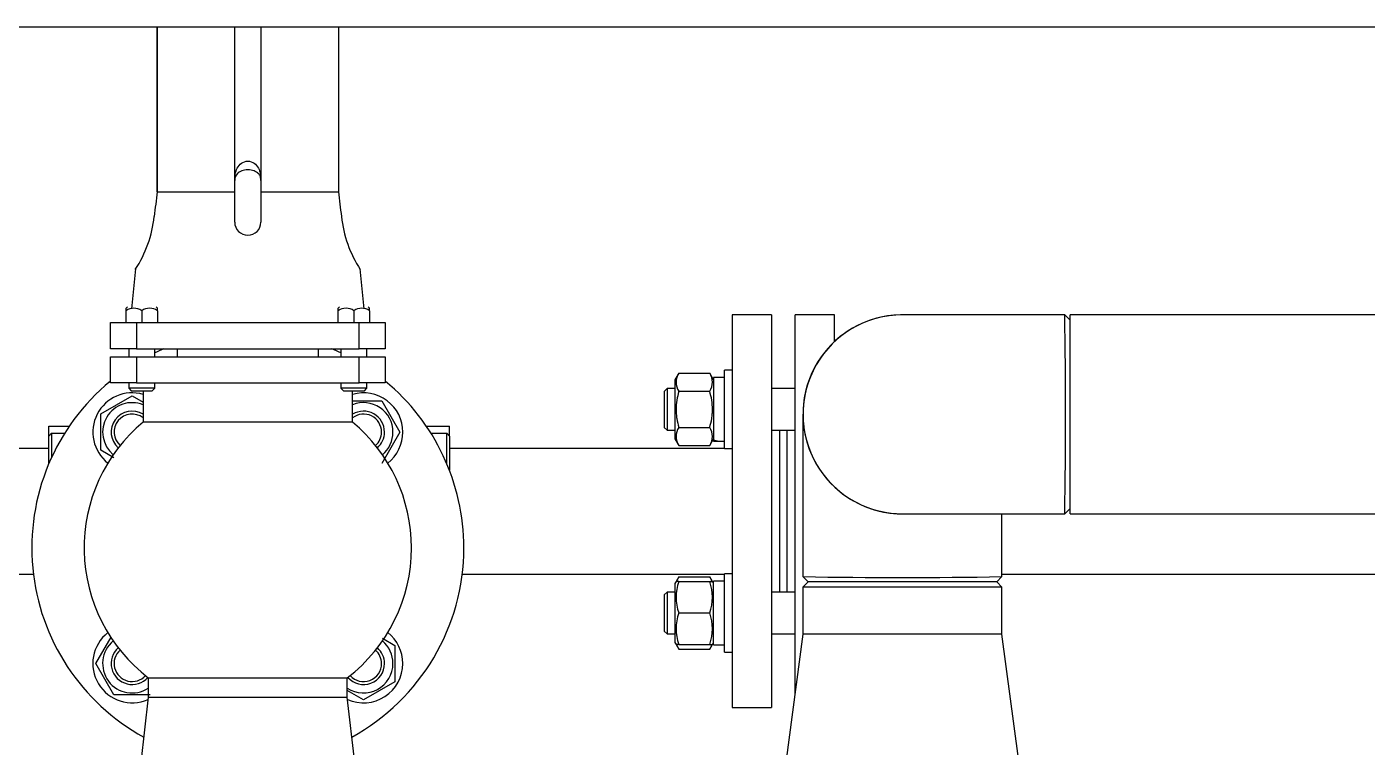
# Model space of a CAD drawing. Extents: x -681219 to -550379, y -242630 to -158199.
# Drawn here: x -637391 to -636433, y -176295 to -175780 of the extents above; entities that cross this region are included whole.
import ezdxf

# ---------------------------------------------------------------- set-up
doc = ezdxf.new("R2010")
doc.units = 0
doc.header["$LTSCALE"] = 1000
for name, color, linetype in [('$TD_AUDIT_GENERATED_(1E47)', 7, 'CONTINUOUS'), ('$TD_AUDIT_GENERATED_(1F25)', 7, 'CONTINUOUS'), ('$TD_AUDIT_GENERATED_(24C)', 7, 'CONTINUOUS'), ('16_GB93', 7, 'CONTINUOUS'), ('16_GB97.1', 7, 'CONTINUOUS'), ('DN40-PN1.6_GB911', 7, 'CONTINUOUS'), ('DN40_FIG13', 7, 'CONTINUOUS'), ('GBT_12459_90度短弯头', 7, 'CONTINUOUS'), ('M16_GB6170', 7, 'CONTINUOUS'), ('M16×65_GB5782', 7, 'CONTINUOUS'), ('MYGL011000201', 7, 'CONTINUOUS'), ('MYGL011000221', 7, 'CONTINUOUS'), ('同心异径接头DN80×65_GB', 7, 'CONTINUOUS'), ('安全阀D40碳钢(法兰)', 7, 'CONTINUOUS')]:
    doc.layers.add(name, color=color, linetype=linetype)

msp = doc.modelspace()

# ---------------------------------------------------------------- linework, layer by layer
at = {"layer": '$TD_AUDIT_GENERATED_(1E47)', "color": 7, "linetype": 'Continuous'}
msp.add_line((-636693.9854, -176171.3878), (-636275.0291, -176171.3878), dxfattribs=at)
at = {"layer": '$TD_AUDIT_GENERATED_(1F25)', "color": 7, "linetype": 'Continuous'}
for p, q in [((-637374.7894, -176081.6115), (-637403.0861, -176081.6115)), ((-636892.2415, -176081.6115), (-637088.6272, -176081.6115)), ((-637453.9162, -176171.3878), (-637385.8088, -176171.3878)), ((-637079.4781, -176171.3878), (-636892.2415, -176171.3878))]:
    msp.add_line(p, q, dxfattribs=at)
at = {"layer": '$TD_AUDIT_GENERATED_(24C)', "color": 7, "linetype": 'Continuous'}
msp.add_line((-639621.8734, -175780.4867), (-633113.0882, -175780.4867), dxfattribs=at)
at = {"layer": '16_GB93', "color": 7, "linetype": 'Continuous'}
for p, q in [((-636899.9099, -176030.9423), (-636899.9099, -176075.6197)), ((-636892.2415, -176030.9423), (-636899.9099, -176030.9423)), ((-636899.9099, -176076.551), (-636899.9099, -176074.7718)), ((-636899.9099, -176076.5786), (-636898.7869, -176076.5786)), ((-636898.7869, -176076.5786), (-636892.2415, -176076.5786)), ((-636899.9099, -176176.4483), (-636899.9099, -176176.4207)), ((-636899.9099, -176222.057), (-636899.9099, -176176.4207)), ((-636892.2415, -176176.4207), (-636899.9099, -176176.4207)), ((-636899.9099, -176222.057), (-636892.2415, -176222.057))]:
    msp.add_line(p, q, dxfattribs=at)
for centre, start, end in [((-636893.3645, -176053.7605), 253.3305416, 272.8209894), ((-636898.7869, -176053.7605), 267.1790106, 276.8238404)]:
    msp.add_arc(centre, 22.8182, start, end, dxfattribs=at)
at = {"layer": '16_GB97.1', "color": 7, "linetype": 'Continuous'}
for p, q in [((-636892.2415, -176081.8156), (-636892.2415, -176025.7054)), ((-636886.6305, -176025.7054), (-636892.2415, -176025.7054)), ((-636892.2415, -176081.8156), (-636886.6305, -176081.8156)), ((-636892.2415, -176227.294), (-636892.2415, -176171.1837)), ((-636886.6305, -176171.1837), (-636892.2415, -176171.1837)), ((-636892.2415, -176227.294), (-636886.6305, -176227.294))]:
    msp.add_line(p, q, dxfattribs=at)
for centre, start, end in [((-637315.3016, -176070.0263), 73.7629755, 231.8921026), ((-637149.9853, -176070.0263), 0, 106.2370245), ((-637149.9853, -176070.0263), 308.1078974, 0), ((-637315.3016, -176235.3426), 128.1078974, 293.958463), ((-637149.9853, -176235.3426), 0, 51.8921026), ((-637149.9853, -176235.3426), 246.041537, 0)]:
    msp.add_arc(centre, 28.0551, start, end, dxfattribs=at)
at = {"layer": 'DN40-PN1.6_GB911', "color": 7, "linetype": 'Continuous'}
for p, q in [((-636886.6305, -175986.2241), (-636886.6305, -176266.7752)), ((-636858.5754, -175986.2241), (-636886.6305, -175986.2241)), ((-636858.5754, -175986.2241), (-636858.5754, -176266.7752)), ((-636841.7423, -176256.7041), (-636841.7423, -175986.2241)), ((-636813.6872, -175986.2241), (-636841.7423, -175986.2241)), ((-636813.6872, -176005.4647), (-636813.6872, -175986.2241)), ((-636852.9643, -176068.7232), (-636852.9643, -176184.2761)), ((-636847.3533, -176184.2761), (-636847.3533, -176068.7232)), ((-636886.6305, -176266.7752), (-636858.5754, -176266.7752))]:
    msp.add_line(p, q, dxfattribs=at)
at = {"layer": 'DN40_FIG13', "color": 7, "linetype": 'Continuous'}
for p, q in [((-637374.7894, -176072.8352), (-637374.7894, -176065.7136)), ((-637374.7894, -176065.7136), (-637360.1014, -176065.7136)), ((-637105.1856, -176065.7136), (-637088.6272, -176065.7136)), ((-637088.6272, -176072.8352), (-637088.6272, -176065.7136)), ((-637374.7894, -176072.8352), (-637372.919, -176070.7883)), ((-637374.7894, -176092.6512), (-637374.7894, -176072.8352)), ((-637372.919, -176070.7883), (-637372.919, -176088.4021)), ((-637372.919, -176070.7883), (-637363.4199, -176070.7883)), ((-637101.8671, -176070.7883), (-637090.4976, -176070.7883)), ((-637090.4976, -176070.7883), (-637088.6272, -176072.8352)), ((-637090.4976, -176092.6512), (-637090.4976, -176070.7883)), ((-637088.6272, -176072.8352), (-637088.6272, -176097.2879))]:
    msp.add_line(p, q, dxfattribs=at)
at = {"layer": 'GBT_12459_90度短弯头', "color": 7, "linetype": 'Continuous'}
for p, q in [((-636649.0613, -175986.2241), (-636764.9996, -175986.2241)), ((-636645.3565, -175989.9648), (-636649.097, -175986.2242)), ((-636645.3565, -176124.6292), (-636645.3565, -175989.9648)), ((-636836.1313, -176057.3577), (-636836.1313, -176173.1783)), ((-636764.9978, -176128.37), (-636649.1802, -176128.37)), ((-636693.9854, -176173.2941), (-636693.9854, -176128.37)), ((-636649.0971, -176128.37), (-636645.3565, -176124.6294)), ((-636836.1311, -176173.2585), (-636832.3906, -176176.9989)), ((-636697.7261, -176176.9989), (-636832.3906, -176176.9989)), ((-636697.7261, -176176.9989), (-636693.9855, -176173.2583))]:
    msp.add_line(p, q, dxfattribs=at)
for centre, radius, start, end in [((-636764.9774, -176057.2992), 71.0936, 90.0652019, 270.4293604), ((-640810.1532, -176057.2985), 4161.663, 359.0214743, 0.978566), ((-636765.0605, -176057.3795), 71.0943, 180.4396966, 192.3709862), ((-636765.0605, -176057.3795), 71.0943, 254.2822274, 271.1216071), ((-636765.0592, -172233.7782), 3940.121, 268.9666966, 271.0335857)]:
    msp.add_arc(centre, radius, start, end, dxfattribs=at)
at = {"layer": 'M16_GB6170', "color": 7, "linetype": 'Continuous'}
for p, q in [((-636924.7759, -176027.8435), (-636927.5909, -176032.7192)), ((-636924.7759, -176027.8435), (-636902.7249, -176027.8435)), ((-636899.9099, -176032.7192), (-636902.7249, -176027.8435)), ((-636927.5909, -176032.7192), (-636927.5909, -176074.8018)), ((-637337.7457, -176057.0678), (-637315.3016, -176044.1093)), ((-637315.3016, -176044.1093), (-637307.5007, -176048.6133)), ((-636924.7762, -176040.802), (-636902.7246, -176040.802)), ((-637157.8737, -176047.5822), (-637137.0268, -176047.5822)), ((-637137.0268, -176047.5822), (-637124.0684, -176070.0263)), ((-637337.7457, -176082.9848), (-637337.7457, -176057.0678)), ((-637124.0684, -176070.0263), (-637137.0268, -176092.4704)), ((-636927.5909, -176074.8018), (-636924.7759, -176079.6774)), ((-636924.7762, -176066.719), (-636902.7246, -176066.719)), ((-636902.7249, -176079.6774), (-636899.9099, -176074.8018)), ((-637328.3062, -176088.4348), (-637337.7457, -176082.9848)), ((-636924.7759, -176079.6774), (-636902.7249, -176079.6774)), ((-636926.781, -176176.7948), (-636927.5909, -176178.1975)), ((-636927.5909, -176178.1975), (-636927.5909, -176220.2802)), ((-636924.7759, -176173.3219), (-636926.781, -176176.7948)), ((-636924.7762, -176176.7948), (-636926.781, -176176.7948)), ((-636924.7762, -176176.7948), (-636902.7246, -176176.7948)), ((-636924.7759, -176173.3219), (-636902.7249, -176173.3219)), ((-636900.7198, -176176.7948), (-636902.7249, -176173.3219)), ((-636902.7246, -176176.7948), (-636900.7198, -176176.7948)), ((-636899.9099, -176178.1975), (-636900.7198, -176176.7948)), ((-636924.7759, -176199.2388), (-636902.7249, -176199.2388)), ((-637341.2186, -176235.3426), (-637330.3549, -176216.5267)), ((-637136.4509, -176217.2399), (-637127.5412, -176222.3841)), ((-637127.5412, -176222.3841), (-637127.5412, -176248.3011)), ((-636927.5909, -176220.2802), (-636926.781, -176221.6829)), ((-636926.781, -176221.6829), (-636924.7759, -176225.1558)), ((-636924.7762, -176221.6829), (-636926.781, -176221.6829)), ((-636924.7762, -176221.6829), (-636902.7246, -176221.6829)), ((-636924.7759, -176225.1558), (-636902.7249, -176225.1558)), ((-636902.7249, -176225.1558), (-636900.7198, -176221.6829)), ((-636902.7246, -176221.6829), (-636900.7198, -176221.6829)), ((-636900.7198, -176221.6829), (-636899.9099, -176220.2802)), ((-637328.2601, -176257.7867), (-637341.2186, -176235.3426)), ((-637127.5412, -176248.3011), (-637149.9853, -176261.2595)), ((-637302.3431, -176257.7867), (-637328.2601, -176257.7867)), ((-637149.9853, -176261.2595), (-637161.5713, -176254.5702))]:
    msp.add_line(p, q, dxfattribs=at)
for centre, radius, start, end in [((-636915.1553, -176034.323), 11.5992, 146.0398024, 213.9572864), ((-636912.3456, -176034.323), 11.5992, 326.0428621, 33.960049), ((-637315.3016, -176070.0263), 21.0413, 68.1106414, 230.1636071), ((-637315.3016, -176070.0263), 14.9627, 58.3807707, 228.6694378), ((-637149.9853, -176070.0263), 21.0413, 0, 111.8893586), ((-637149.9853, -176070.0263), 14.9627, 0, 121.6192293), ((-637149.9853, -176070.0263), 14.9627, 311.3305622, 0), ((-637149.9853, -176070.0263), 21.0413, 309.8363929, 0), ((-636915.1552, -176073.198), 11.5992, 146.0428621, 213.960049), ((-636912.3455, -176073.198), 11.5992, 326.0398024, 33.9572864), ((-636894.085, -176188.0163), 32.6784, 159.9161491, 200.0855317), ((-636915.1553, -176179.8014), 11.5992, 146.0398024, 164.7226116), ((-636912.3456, -176179.8014), 11.5992, 15.2184678, 33.960049), ((-636933.4157, -176188.0163), 32.6783, 339.9144081, 20.0839111), ((-636894.0851, -176210.4613), 32.6783, 159.9144081, 200.0839111), ((-636933.4158, -176210.4613), 32.6784, 339.9161491, 20.0855317), ((-637315.3016, -176235.3426), 21.0413, 129.8363929, 303.4077205), ((-637149.9853, -176235.3426), 21.0413, 0, 50.1636071), ((-637315.3016, -176235.3426), 14.9627, 131.3305622, 318.6694378), ((-637149.9853, -176235.3426), 14.9627, 0, 48.6694378), ((-636915.1552, -176218.6763), 11.5992, 195.2184678, 213.960049), ((-636912.3455, -176218.6763), 11.5992, 326.0398024, 344.7226116), ((-637149.9853, -176235.3426), 21.0413, 236.5922795, 0), ((-637149.9853, -176235.3426), 14.9627, 221.3305622, 0)]:
    msp.add_arc(centre, radius, start, end, dxfattribs=at)
for points, knots in [([(-636924.7762, -176040.802), (-636925.3847, -176042.9098), (-636925.8952, -176045.0691), (-636926.5931, -176049.3979), (-636926.7812, -176051.5742), (-636926.7809, -176054.8593), (-636926.7343, -176055.9577), (-636926.5493, -176058.1614), (-636926.4117, -176059.2562), (-636925.8846, -176062.5021), (-636925.3809, -176064.6243), (-636924.7762, -176066.719)], [0, 0, 0, 0, 0.25, 0.25, 0.5, 0.5, 0.625, 0.625, 0.75, 0.75, 1, 1, 1, 1]), ([(-636902.7246, -176066.719), (-636902.1199, -176064.6243), (-636901.6162, -176062.5021), (-636901.0891, -176059.2562), (-636900.9515, -176058.1614), (-636900.7665, -176055.9577), (-636900.7199, -176054.8593), (-636900.7196, -176051.5742), (-636900.9077, -176049.3979), (-636901.6056, -176045.0691), (-636902.1161, -176042.9098), (-636902.7246, -176040.802)], [0, 0, 0, 0, 0.25, 0.25, 0.375, 0.375, 0.5, 0.5, 0.75, 0.75, 1, 1, 1, 1])]:
    msp.add_open_spline(points, degree=3, knots=knots, dxfattribs=at)
at = {"layer": 'M16×65_GB5782', "color": 7, "linetype": 'Continuous'}
for p, q in [((-636933.1645, -176038.7978), (-636935.2593, -176040.8925)), ((-636935.2593, -176040.8925), (-636935.2593, -176066.6284)), ((-636933.1645, -176038.7978), (-636933.1645, -176068.7232)), ((-636927.5909, -176038.7978), (-636933.1645, -176038.7978)), ((-636841.7423, -176038.7978), (-636858.5754, -176038.7978)), ((-636935.2593, -176066.6284), (-636933.1645, -176068.7232)), ((-636933.1645, -176068.7232), (-636927.5909, -176068.7232)), ((-636858.5754, -176068.7232), (-636841.7423, -176068.7232)), ((-636933.1645, -176184.2761), (-636935.2593, -176186.3709)), ((-636935.2593, -176186.3709), (-636935.2593, -176212.1068)), ((-636933.1645, -176184.2761), (-636933.1645, -176214.2016)), ((-636927.5909, -176184.2761), (-636933.1645, -176184.2761)), ((-636841.7423, -176184.2761), (-636858.5754, -176184.2761)), ((-636935.2593, -176212.1068), (-636933.1645, -176214.2016)), ((-636933.1645, -176214.2016), (-636927.5909, -176214.2016)), ((-636858.5754, -176214.2016), (-636841.7423, -176214.2016))]:
    msp.add_line(p, q, dxfattribs=at)
for centre, start, end in [((-637315.3016, -176070.0263), 52.4380922, 228.1551541), ((-637149.9853, -176070.0263), 0, 127.5619078), ((-637149.9853, -176070.0263), 311.8448459, 0), ((-637315.3016, -176235.3426), 131.8448459, 318.1551541), ((-637149.9853, -176235.3426), 0, 48.1551541), ((-637149.9853, -176235.3426), 221.8448459, 0)]:
    msp.add_arc(centre, 12.8679, start, end, dxfattribs=at)
at = {"layer": 'MYGL011000201', "color": 7, "linetype": 'Continuous'}
for p, q in [((-636645.3565, -176128.37), (-636645.3565, -175986.2241)), ((-636063.7341, -175986.2241), (-636645.3565, -175986.2241)), ((-636645.3565, -176128.37), (-636046.8475, -176128.37))]:
    msp.add_line(p, q, dxfattribs=at)
at = {"layer": 'MYGL011000221', "color": 7, "linetype": 'Continuous'}
msp.add_arc((-636765.0583, -176057.2971), 71.0729, 87.2227874, 268.6929615, dxfattribs=at)
at = {"layer": '同心异径接头DN80×65_GB', "color": 7, "linetype": 'Continuous'}
for p, q in [((-636832.3906, -176176.9989), (-636836.1313, -176180.7395)), ((-636693.9854, -176180.7395), (-636836.1313, -176180.7395)), ((-636836.1313, -176180.7395), (-636836.1313, -176214.4057)), ((-636697.7261, -176176.9989), (-636832.3906, -176176.9989)), ((-636693.9854, -176180.7395), (-636697.7261, -176176.9989)), ((-636693.9854, -176214.4057), (-636693.9854, -176180.7395)), ((-636836.1313, -176214.4057), (-636848.2885, -176306.0524)), ((-636693.9854, -176214.4057), (-636836.1313, -176214.4057)), ((-636682.2244, -176303.0651), (-636693.9854, -176214.4057))]:
    msp.add_line(p, q, dxfattribs=at)
at = {"layer": '安全阀D40碳钢(法兰)', "color": 7, "linetype": 'Continuous'}
for p, q in [((-637297.434, -175780.4867), (-637297.434, -175898.3181)), ((-637297.434, -175898.3181), (-637297.434, -175780.4867)), ((-637241.9952, -175890.2087), (-637241.9952, -175780.4867)), ((-637223.2918, -175780.4867), (-637223.2918, -175890.2087)), ((-637167.853, -175780.4867), (-637167.853, -175898.3181)), ((-637241.9952, -175919.9948), (-637241.9952, -175890.2087)), ((-637223.2918, -175890.2087), (-637223.2918, -175919.9948)), ((-637297.434, -175898.3181), (-637241.9952, -175898.3181)), ((-637223.2918, -175898.3181), (-637167.853, -175898.3181)), ((-637312.9677, -175953.424), (-637315.8218, -175981.9652)), ((-637149.4744, -175981.8729), (-637152.3193, -175953.424)), ((-637318.6791, -175980.6131), (-637319.6143, -175981.5483)), ((-637319.6143, -175983.2843), (-637319.6143, -175981.5483)), ((-637319.6143, -175991.8351), (-637319.6143, -175983.2843)), ((-637308.3923, -175983.2843), (-637308.3923, -175991.8351)), ((-637297.1702, -175981.5483), (-637298.1054, -175980.6131)), ((-637297.1702, -175983.2843), (-637297.1702, -175981.5483)), ((-637297.1702, -175983.2843), (-637297.1702, -175991.8351)), ((-637167.1816, -175980.6131), (-637168.1167, -175981.5483)), ((-637168.1167, -175983.2843), (-637168.1167, -175981.5483)), ((-637168.1167, -175991.8351), (-637168.1167, -175983.2843)), ((-637156.8947, -175983.2843), (-637156.8947, -175991.8351)), ((-637145.6726, -175981.5483), (-637146.6078, -175980.6131)), ((-637145.6726, -175983.2843), (-637145.6726, -175981.5483)), ((-637145.6726, -175983.2843), (-637145.6726, -175991.8351)), ((-637330.8364, -176010.5385), (-637330.8364, -175991.8351)), ((-637330.8364, -175991.8351), (-637312.1329, -175991.8351)), ((-637312.1329, -175991.8351), (-637153.154, -175991.8351)), ((-637312.1329, -175991.8351), (-637312.1329, -176010.5385)), ((-637153.154, -176010.5385), (-637153.154, -175991.8351)), ((-637153.154, -175991.8351), (-637134.4506, -175991.8351)), ((-637134.4506, -175991.8351), (-637134.4506, -176010.5385)), ((-637312.1329, -176010.5385), (-637330.8364, -176010.5385)), ((-637330.8364, -176034.853), (-637330.8364, -176016.1496)), ((-637330.8364, -176016.1496), (-637312.1329, -176016.1496)), ((-637317.744, -176010.5385), (-637317.744, -176016.1496)), ((-637312.1329, -176010.5385), (-637153.154, -176010.5385)), ((-637312.1329, -176016.1496), (-637153.154, -176016.1496)), ((-637312.1329, -176016.1496), (-637312.1329, -176034.853)), ((-637299.0406, -176016.1496), (-637299.0406, -176010.5385)), ((-637283.0845, -176010.5385), (-637283.0845, -176016.1496)), ((-637182.2024, -176016.1496), (-637182.2024, -176010.5385)), ((-637166.2464, -176010.5385), (-637166.2464, -176016.1496)), ((-637134.4506, -176010.5385), (-637153.154, -176010.5385)), ((-637153.154, -176034.853), (-637153.154, -176016.1496)), ((-637153.154, -176016.1496), (-637134.4506, -176016.1496)), ((-637147.543, -176016.1496), (-637147.543, -176010.5385)), ((-637134.4506, -176016.1496), (-637134.4506, -176034.853)), ((-637312.1329, -176034.853), (-637330.8364, -176034.853)), ((-637317.744, -176034.853), (-637317.744, -176038.5937)), ((-637312.1329, -176034.853), (-637153.154, -176034.853)), ((-637299.0406, -176038.5937), (-637299.0406, -176034.853)), ((-637166.2464, -176034.853), (-637166.2464, -176038.5937)), ((-637134.4506, -176034.853), (-637153.154, -176034.853)), ((-637147.543, -176038.5937), (-637147.543, -176034.853)), ((-637299.0406, -176038.5937), (-637317.744, -176038.5937)), ((-637317.744, -176038.5937), (-637315.8736, -176040.464)), ((-637315.8736, -176040.464), (-637300.9109, -176040.464)), ((-637307.4571, -176040.464), (-637307.4571, -176062.8643)), ((-637300.9109, -176040.464), (-637299.0406, -176038.5937)), ((-637147.543, -176038.5937), (-637166.2464, -176038.5937)), ((-637166.2464, -176038.5937), (-637164.376, -176040.464)), ((-637164.376, -176040.464), (-637149.4133, -176040.464)), ((-637157.8298, -176062.8643), (-637157.8298, -176040.464)), ((-637149.4133, -176040.464), (-637147.543, -176038.5937)), ((-637157.8298, -176062.8643), (-637307.4571, -176062.8643)), ((-637303.7164, -176245.4927), (-637161.5705, -176245.4927)), ((-637303.7164, -176245.4927), (-637303.7164, -176259.2938)), ((-637161.5705, -176259.2938), (-637161.5705, -176245.4927)), ((-637303.7164, -176259.2938), (-637309.0602, -176306.0524)), ((-637303.7164, -176259.2938), (-637161.5705, -176259.2938)), ((-637156.2267, -176306.0524), (-637161.5705, -176259.2938))]:
    msp.add_line(p, q, dxfattribs=at)
for centre, radius, start, end in [((-637385.3938, -175906.5814), 86.4405, 326.8670996, 353.740578), ((-637232.6435, -175919.9948), 9.3517, 180, 0), ((-637079.8932, -175906.5814), 86.4405, 186.259422, 213.1329004), ((-637314.0033, -175991.5991), 10.0309, 55.987663, 124.012337), ((-637314.0033, -175991.619), 10.0474, 56.0508515, 123.9491485), ((-637302.7812, -175991.5992), 10.031, 55.9877004, 124.0122996), ((-637302.7812, -175991.619), 10.0474, 56.0508515, 123.9491485), ((-637162.5057, -175991.5991), 10.0309, 55.987663, 124.012337), ((-637162.5057, -175991.619), 10.0474, 56.0508515, 123.9491485), ((-637151.2837, -175991.5992), 10.031, 55.9877004, 124.0122996), ((-637151.2837, -175991.619), 10.0474, 56.0508515, 123.9491485), ((-637232.6435, -176152.6844), 154.3031, 112.896066, 115.4867927), ((-637232.6435, -176152.6844), 154.3031, 64.5132073, 67.103934), ((-637232.6435, -176152.6844), 154.3031, 129.5211964, 241.1974973), ((-637232.6435, -176152.6844), 154.3031, 0, 50.4788036), ((-637232.6435, -176152.6844), 116.8963, 129.7918195, 232.55497), ((-637232.6435, -176152.6844), 116.8963, 0, 50.2081805), ((-637232.6435, -176152.6844), 116.8963, 307.44503, 0), ((-637232.6435, -176152.6844), 154.3031, 298.8025027, 0)]:
    msp.add_arc(centre, radius, start, end, dxfattribs=at)
for points in [[(-637241.9952, -175890.3697), (-637241.9952, -175888.7975), (-637241.8923, -175887.2259), (-637241.347, -175884.2303), (-637240.8964, -175882.7555), (-637239.4807, -175880.0756), (-637238.5065, -175878.8556), (-637235.9327, -175877.0376), (-637234.325, -175876.4711), (-637230.9856, -175876.466), (-637229.3816, -175877.0241), (-637226.7941, -175878.8403), (-637225.8186, -175880.0593), (-637223.6948, -175884.0584), (-637223.2918, -175887.2253), (-637223.2918, -175890.3697)], [(-637223.2918, -175890.3697), (-637223.2918, -175889.4362), (-637223.3819, -175888.5395), (-637223.9296, -175886.8439), (-637224.401, -175886.0149), (-637225.8945, -175884.5372), (-637226.9262, -175883.8845), (-637229.4958, -175882.9534), (-637231.025, -175882.6833), (-637234.1665, -175882.6728), (-637235.6996, -175882.9312), (-637238.3044, -175883.8538), (-637239.3538, -175884.5093), (-637241.614, -175886.7153), (-637241.9952, -175888.5026), (-637241.9952, -175890.3697)]]:
    msp.add_open_spline(points, degree=3, knots=[0, 0, 0, 0, 0.125, 0.125, 0.25, 0.25, 0.375, 0.375, 0.5, 0.5, 0.625, 0.625, 0.75, 0.75, 1, 1, 1, 1], dxfattribs=at)
for points in [[(-637297.434, -175898.3181), (-637298.1147, -175904.2138), (-637298.7929, -175910.1098), (-637299.4686, -175916.0061)], [(-637167.853, -175898.3181), (-637167.1722, -175904.2138), (-637166.4941, -175910.1098), (-637165.8183, -175916.0061)]]:
    msp.add_open_spline(points, degree=3, dxfattribs=at)

doc.saveas('drawing.dxf')
